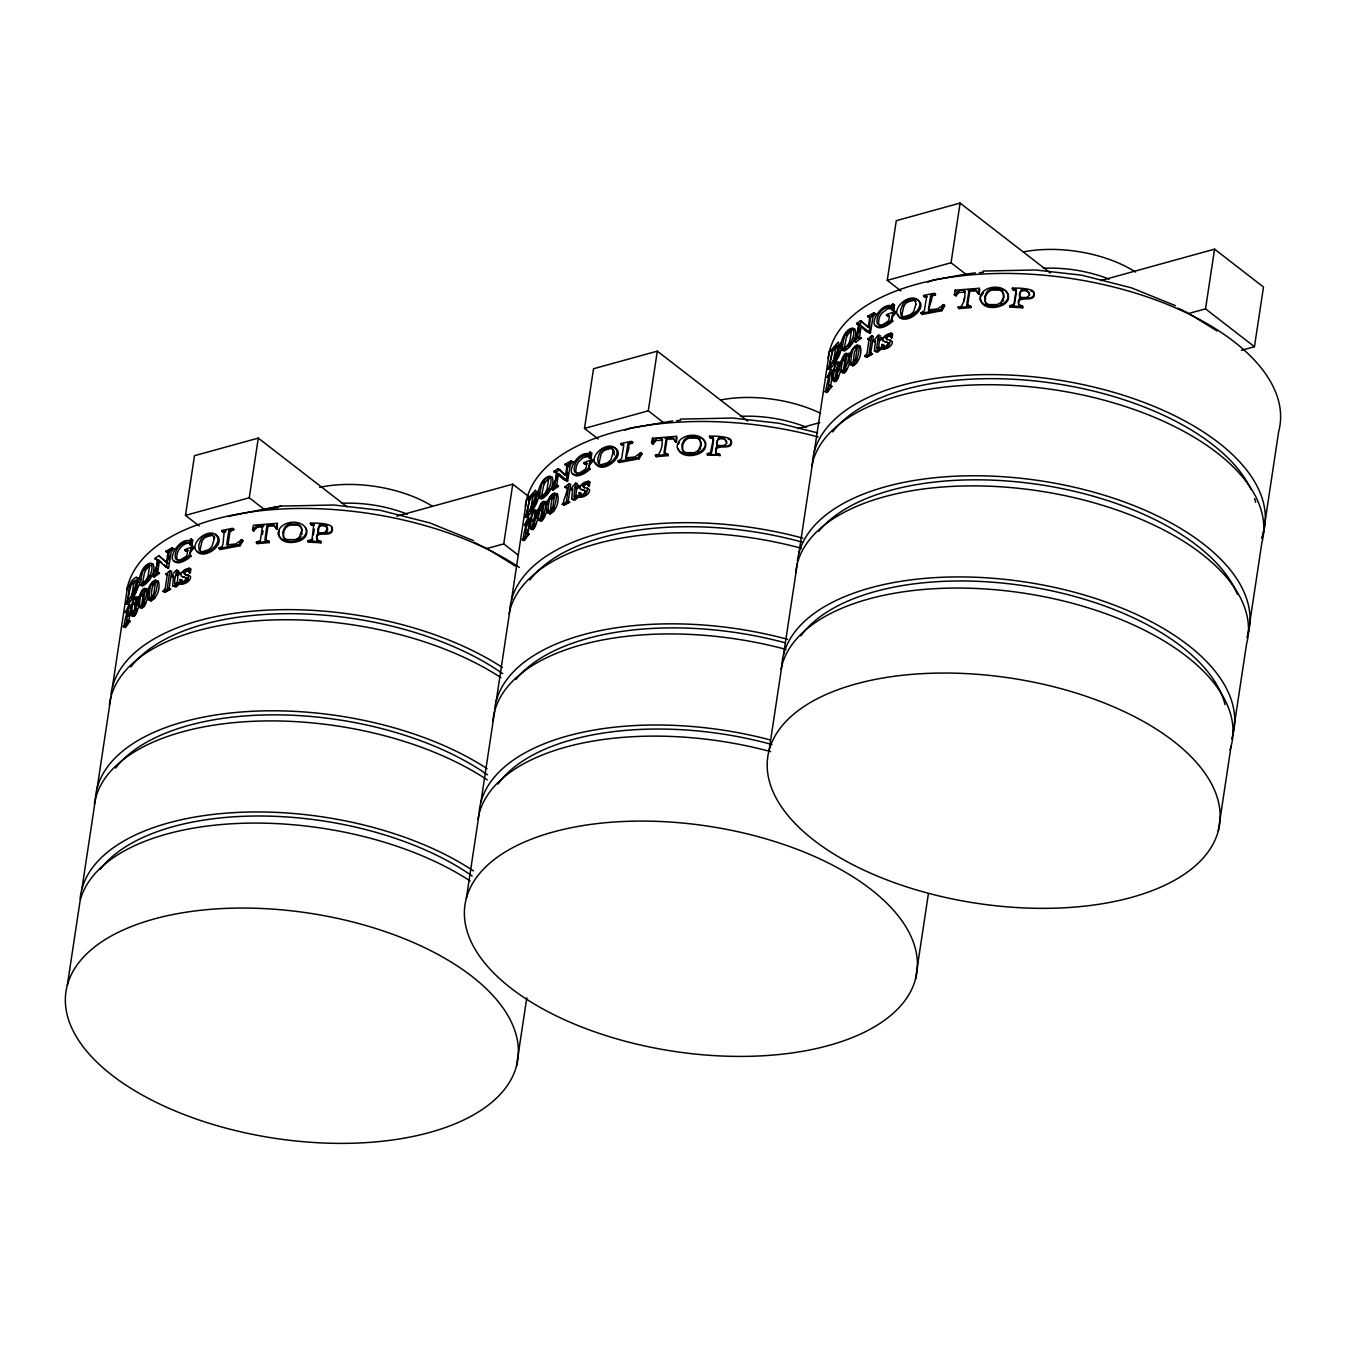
<?xml version="1.0" encoding="UTF-8"?>
<svg xmlns="http://www.w3.org/2000/svg" width="1346" height="1346" viewBox="0 0 1346 1346"><rect width="100%" height="100%" fill="white"/><g stroke="black" fill="none" stroke-linecap="round" stroke-linejoin="round"><path stroke-width="1.5" d="M664.739 454.023L667.027 439.133L673.505 439.065L676.298 442.077L677.004 437.484L676.331 436.34L652.474 438.241L651.548 442.851L653.231 443.894L656.175 440.495L662.602 440.243M967.505 305.979L969.793 291.089L976.254 291.005L979.064 294.017L979.753 289.424L979.097 288.296L955.223 290.181L954.314 294.791L955.997 295.834L958.924 292.435L965.351 292.183M227.777 545.938L229.998 531.754L233.733 529.348L232.639 528.271L221.787 530.509L222.931 532.107L225.522 531.922L221.72 531.047M572.975 498.306L573.261 500.19L575.095 500.073L578.915 496.556L577.013 495.395L573.85 496.657L575.146 487.639L578.292 486.327L579.874 487.269L580.008 486.36L578.427 485.418L575.28 486.73L575.836 483.046L577.451 483.971L575.297 483.264L570.738 489.187L572.521 490.331M726.874 443.086C726.722 436.727 713.565 437.147 717.267 445.627L718.714 446.569M875.741 350.246L876.027 352.13L877.861 352.013L881.68 348.496L879.779 347.335L876.599 348.597L877.895 339.579L881.041 338.267L882.64 339.209L882.774 338.3L881.193 337.358L878.046 338.67L878.602 334.986L880.217 335.911L878.063 335.204L873.504 341.127L875.287 342.271M1029.64 295.026C1029.488 288.667 1016.331 289.087 1020.032 297.567L1021.479 298.509M980.578 298.274C980.797 315.267 1018.771 306.35 1005.798 291.241M538.636 513.65L537.525 509.478M568.719 466.776L568.786 465.615M568.163 501.688L570.687 484.526L568.988 483.618L564.933 486.949L567.608 487.824M870.98 352.736L872.326 354.217L866.656 357.279L864.923 356.404L867.093 352.921L869.112 339.259L867.615 339.377L870.374 339.764M701.165 446.064L701.047 442.615A8.497 7.1 -20.1 0 0 696.774 438.19L689.017 438.14A8.513 6.881 -29.3 0 0 684.559 441.219L682.843 444.315L682.523 449.581A8.513 6.881 -29.3 0 0 685.198 453.097M1003.931 298.004L1003.813 294.555A8.497 7.1 -20.1 0 0 999.54 290.13L991.783 290.08A8.513 6.881 -29.3 0 0 987.325 293.159L985.608 296.255L985.289 301.521A8.513 6.881 -29.3 0 0 987.964 305.037M575.465 497.583L576.761 488.564L579.874 487.269M878.231 349.523L879.527 340.504L882.64 339.209M157.65 572.992L157.734 571.848M556.773 484.88C558.607 487.774 558.422 485.805 553.139 490.112C549.656 488.245 559.229 477.039 555.848 472.227L559.65 469.552L565.69 475.138M532.528 527.43L536.213 511.211M614.314 455.049L614.298 451.734A8.497 5.737 -49.6 0 0 613.843 450.456M835.294 379.37L837.347 366.768L839.904 362.697M179.725 583.76L187.498 579.84L188.777 575.129C184.469 575.079 180.213 571.764 186.572 569.863L189.836 572.874L189.281 568.062L190.762 569.055L190.425 572.689L188.928 571.697C192.074 564.58 178.665 571.427 181.222 576.088L186.808 577.939L184.049 581.472A5.586 3.062 -59.2 0 1 181.104 580.681L180.213 579.571L179.725 583.76C183.308 585.325 190.594 581.724 190.627 576.845L189.534 575.6M578.763 496.792L586.536 492.872L587.815 488.161C583.508 488.11 579.234 484.796 585.594 482.894L588.875 485.906L588.32 481.094L589.8 482.087L589.447 485.721L587.966 484.728C591.113 477.611 577.686 484.459 580.261 489.12L585.846 490.97L583.087 494.504A5.586 3.062 -59.2 0 1 580.143 493.713L579.234 492.602L578.763 496.792C582.347 498.357 589.615 494.756 589.666 489.877L587.462 488.346M881.529 348.732L889.302 344.812L890.581 340.101C886.274 340.067 882 336.736 888.36 334.834L891.624 337.846L891.069 333.034L892.566 334.027L892.213 337.661L890.732 336.668C893.862 329.551 880.452 336.399 883.01 341.06L888.596 342.91L885.853 346.444A5.586 3.062 -59.2 0 1 882.909 345.653L882 344.542L881.529 348.732C885.113 350.296 892.381 346.696 892.432 341.817L890.127 340.269M190.038 544.743L191.149 539.107L192.663 540.082L192.142 545.483L190.038 544.743C187.851 538.989 180.515 544.407 178.244 547.502A8.581 4.711 -59.2 0 0 175.636 552.567L175.098 556.167A8.53 4.694 -59.2 0 0 176.444 559.616L180.112 560.071L186.421 556.251C191.199 544.928 176.225 553.341 193.201 546.409C196.533 548.31 187.548 551.338 190.964 556.134A26.617 14.655 -59.2 0 1 184.823 560.643C181.794 562.191 175.939 564.765 173.987 560.474M589.06 457.791L590.187 452.138L591.702 453.114L591.163 458.515L589.06 457.791C586.873 452.02 579.554 457.438 577.283 460.534A8.581 4.711 -59.2 0 0 574.658 465.598L574.119 469.199A8.53 4.694 -59.2 0 0 575.482 472.648L579.133 473.102L585.46 469.283C590.238 457.976 575.247 466.372 592.24 459.44C595.571 461.341 586.57 464.37 590.002 469.165A26.617 14.655 -59.2 0 1 583.861 473.674C580.833 475.222 574.961 477.796 573.026 473.506M891.826 309.731L892.953 304.095L894.467 305.054L893.929 310.455L891.826 309.731C889.639 303.96 882.32 309.378 880.032 312.474A8.581 4.711 -59.2 0 0 877.424 317.555L876.885 321.139A8.53 4.694 -59.2 0 0 878.231 324.588L881.899 325.042L888.225 321.223C892.987 309.916 878.013 318.312 895.006 311.38C898.337 313.281 889.336 316.31 892.768 321.105A26.617 14.655 -59.2 0 1 886.627 325.614C883.582 327.179 877.727 329.736 875.792 325.463M528.288 523.863L528.406 522.854M148.329 594.41L148.161 588.774L145.654 589.144M262.621 525.428L260.417 540.301L256.379 542.522L257.221 543.649L269.267 542.573L268.611 540.907L264.943 539.864L266.912 525.663L273.776 524.89L277.276 529.045L277.31 523.308L253.435 525.209L252.526 529.819L253.418 530.93L257.136 527.464L263.429 526.538L262.621 525.428L256.262 526.353L252.526 529.819M269.267 542.573L268.611 540.907M652.474 438.241L653.365 439.351L652.339 442.767C661.391 431.258 665.647 442.296 658.783 454.191L655.418 455.554L656.259 456.681L668.289 455.604L667.633 453.939L663.982 452.895L666.27 438.005L673.606 438.207L675.456 442.111M668.289 455.604L667.633 453.939M954.314 294.791L955.105 294.724C964.157 283.198 968.413 294.236 961.532 306.131L958.184 307.511L959.025 308.621L971.055 307.544L970.399 305.879L966.748 304.852L969.036 289.962L976.372 290.147L978.222 294.051M971.055 307.544L970.399 305.879M623.602 444.87L621.97 445.139L620.826 443.541L631.661 441.303C635.127 443.81 628.06 442.8 628.666 445.98C630.466 448.706 622.609 460.231 629.036 459.407M926.368 296.81L924.719 297.079L923.575 295.481L934.427 293.243C937.691 295.598 932.374 294.724 931.802 296.726C933.014 299.855 925.274 311.936 931.802 311.347M222.931 532.107L221.787 530.509M621.97 445.139L620.826 443.541M924.719 297.079L923.575 295.481M132.514 612.767L132.8 610.663M67.317 985.322L80.171 900.356A228.45 113.872 8.6 0 1 235.5 823.567A228.45 113.872 8.6 0 1 470.124 880.957M81.854 889.218L95.616 798.178M97.148 788.066L110.91 697.009M112.441 686.897L127.752 585.729M130.057 621.011L128.694 622.407L131.084 605.33L129.031 604.707L126.574 621.229L128.021 620.371L129.973 621.549L125.313 627.505C121.005 628.212 131.689 600.535 125.43 612.413L127.483 613.019M125.313 627.505L127.584 621.936M123.243 626.9L128.021 620.371M128.425 616.384L128.98 612.682M131.521 597.338L133.708 583.844L136.501 580.412M161.756 562.611L157.617 559.616L155.799 572.185L159.417 573.346L154.1 577.081C150.617 575.213 160.191 564.008 156.809 559.179L154.941 558.405L156.725 559.734M154.1 577.081L156.405 573.867M156.691 572.572L157.23 569.005M158.054 563.638L158.592 560.054M152.233 576.29L157.583 572.521L159.467 560.424M168.822 552.129L165.911 551.221L172.103 547.872L173.802 548.764L171.194 551.793L168.637 567.978L166.382 567.389L157.617 559.616M167.594 552.617L165.911 551.221M154.941 558.405L158.778 555.713L168.2 563.469L166.467 562.594L167.998 551.709L165.827 551.759M164.868 592.307L170.589 588.757L169.125 588.656L171.649 571.495L169.949 570.586L167.493 586.856L167.611 588.185L170.521 589.228L164.868 592.307L163.135 591.432L165.306 587.95L167.325 574.271L165.827 574.405L167.543 575.28M165.827 574.405L169.949 570.586M166.382 567.389L169.461 550.918L172.103 547.872M168.788 559.583L169.377 555.696M163.135 591.432L168.923 587.849M173.499 577.299C169.226 577.047 176.477 568.382 178.412 570.94L177.857 574.624L176.242 573.699L176.797 570.014M180.835 574.237L179.254 573.278L176.107 574.607C172.036 584.787 178.143 590.255 177.722 575.533L180.987 573.329L179.388 572.37L176.242 573.699M199.158 525.983L185.462 515.383L194.497 455.688L258.281 438.106L347.016 506.786M179.254 573.278L179.388 572.37M184.587 550.312L186.152 551.271L184.671 549.757M190.627 544.507L192.142 545.483L191.149 539.107L189.567 540.705C176.461 537.592 161.587 570.031 183.258 559.684A27.088 14.89 -59.2 0 0 189.466 555.158L190.981 548.041L193.117 546.964L194.598 547.957M233.649 529.903L232.555 528.81L228.87 530.677L226.65 544.844L235.718 543.969L241.876 539.611L242.869 540.705L240.143 545.753L220.29 549.454L219.162 547.856L221.939 546.661L222.931 544.339L224.328 530.862M220.29 549.454L219.162 547.856M473.674 540.705L429.778 522.904L379.925 510.218L333.741 505.002L281.179 506.096L263.967 509.175L249.262 497.784L258.281 438.106M257.221 543.649L256.463 541.984M262.453 534.497L263.008 530.846M277.276 529.045L277.31 523.308M308.032 540.957L312.087 539.14L313.769 524.166C299.317 522.887 332.378 521.541 332.277 528.002C334.279 540.183 313.534 527.817 317.219 540.604L320.886 542.825L308.369 542.085L308.032 540.957L320.634 541.681L320.886 542.825M308.369 542.085L308.116 540.419M313.769 524.166L314.072 525.293L310.993 524.738L313.399 524.233M313.399 534.9L314.274 529.096M320.634 541.681L316.949 539.477C313.786 527.161 330.157 538.282 332.277 529.079M518.412 555.242L503.74 543.885L512.759 484.19L396.801 516.174M466.339 898.371L479.193 813.388M480.875 802.25L494.655 711.21M496.186 701.098L509.949 610.041M511.48 599.929L526.774 498.76M529.718 500.089L527.733 498.945L535.506 490.095C539.847 497.986 530.442 510.252 525.024 516.83L527.094 517.453C532.982 510.269 540.537 500.342 538.198 490.701M528.81 534.396L527.733 535.439L530.122 518.361L528.053 517.756C529.668 522.871 520.549 537.172 529.096 534.042L524.334 540.537C520.078 541.21 530.61 513.617 524.469 525.445L526.454 525.731M524.334 540.537L522.366 539.376M526.892 533.117L527.464 529.415M522.282 539.931L527.06 533.403M530.56 510.37L532.747 496.876L536.213 493.073M529.096 534.042L526.976 533.958M556.386 472.463L553.963 471.437L557.799 468.745L559.65 469.552M553.139 490.112L551.338 488.783M556.537 480.236L557.076 476.669M551.271 489.321L556.621 485.553L558.489 473.455L567.675 481.01L570.233 464.824L572.841 461.796L571.141 460.904L564.95 464.252L567.861 465.161M566.632 465.649L564.95 464.252M568.988 483.618L566.481 500.779L569.56 502.26L563.907 505.339C560.273 504.397 571.764 485.452 564.849 487.437M556.891 486.512L554.838 485.216L556.655 472.648C573.951 492.501 561.837 467.533 571.141 460.904M567.238 476.501L567.827 472.614M563.907 505.339L564.883 504.245M566.582 488.312L564.933 486.949M562.174 504.464L567.962 500.88M598.196 439.015L584.5 428.415L593.536 368.737L657.319 351.138L747.703 421.096M578.292 486.327L578.427 485.418M583.609 463.344L585.19 464.303L583.693 462.788M589.649 457.539L591.163 458.515L590.187 452.138L588.589 453.737C575.499 450.624 560.626 483.063 582.296 472.715A27.088 14.89 -59.2 0 0 588.488 468.189L590.019 461.072L592.156 459.995L593.636 460.988M516.46 1066.116A228.45 113.872 8.6 0 0 205.248 909.812A228.45 113.872 8.6 0 0 153.949 1101.23A228.45 113.872 8.6 0 0 516.46 1066.116L526.808 997.723M632.687 442.935L631.577 441.841L627.892 443.709L625.671 457.892L634.74 457.001L640.898 452.643L641.891 453.737L639.182 458.784L619.328 462.486L618.201 460.887L621.6 458.767L623.72 445.745L623.366 443.894L620.758 444.079M619.328 462.486L618.201 460.887M663.006 422.207L648.284 410.816L657.319 351.138M656.259 456.681L655.502 455.015M676.298 442.077L676.331 436.34M713.313 439.065L710.419 452.996C698.641 454.275 728.523 455.84 716.442 453.4L715.971 452.508C712.825 440.192 729.179 451.314 731.315 442.111M716.442 453.4L716.711 454.527L716.257 453.636C712.421 440.798 735.034 453.249 730.979 440.075C729.465 435.145 699.297 435.683 712.808 437.198L713.599 440.192L711.849 451.802M720.009 455.318L707.407 455.116L711.428 453.299M713.582 439.032L710.032 437.77L712.438 437.265M769.104 750.311L781.959 665.328M783.641 654.19L797.404 563.15M798.935 553.038L812.715 461.981M814.246 451.869L829.54 350.7M832.467 352.029L830.499 350.885L838.272 342.035C842.613 349.926 833.208 362.192 827.79 368.787L829.843 369.393C835.731 362.209 843.303 352.282 840.964 342.641M831.862 385.982L830.499 387.379L832.871 370.301L830.819 369.696L828.379 386.201L829.809 385.343L831.778 386.521L827.1 392.477C822.843 393.15 833.376 365.557 827.218 377.385L829.203 377.671M827.1 392.477L829.086 388.489M825.048 391.871L829.809 385.343M833.309 362.31L835.513 348.816L838.979 345.013M870.626 317.101L867.716 316.192L873.907 312.844L875.607 313.736L872.999 316.764L870.441 332.95L859.421 324.588L857.604 337.156L861.204 338.317L855.905 342.052L854.02 341.261L856.628 336.752L858.529 324.235L856.729 323.377L860.565 320.685L868.456 327.078M855.905 342.052L854.104 340.723M856.645 323.915L858.529 324.706L862.399 321.492M859.303 332.176L859.842 328.609M854.02 341.261L859.471 336.954M861.255 325.396L859.455 337.964L861.289 337.779M869.398 317.606L867.716 316.192M867.615 339.377L871.754 335.558L873.436 336.466L870.643 353.308L864.923 356.404M859.421 324.588C876.717 344.441 864.603 319.473 873.907 312.844M866.656 357.279L867.648 356.185M869.348 340.252L867.682 338.889M871.754 335.558L869.23 352.719L871.098 354.048M900.962 290.955L887.266 280.355L896.285 220.677L960.085 203.078L1050.469 273.036M881.041 338.267L881.193 337.358M886.375 315.301L887.939 316.243L886.459 314.728M892.415 309.479L893.929 310.455L892.953 304.095L891.355 305.677C878.265 302.564 863.375 335.003 885.062 324.655A27.088 14.89 -59.2 0 0 891.254 320.129L892.785 313.012L894.905 311.952L896.402 312.928M935.453 294.875L934.343 293.781L930.658 295.649L928.437 309.832L937.506 308.941L943.664 304.583L944.656 305.677L941.948 310.724L922.094 314.426L920.95 312.827L924.349 310.707L926.485 297.685L926.132 295.834L923.507 296.019M922.094 314.426L920.95 312.827M975.429 272.868L965.772 274.147L951.05 262.756L960.085 203.078M959.025 308.621L958.268 306.955M963.972 301.302L964.527 297.651M979.064 294.017L979.097 288.296M1034.081 294.051C1031.945 303.254 1015.591 292.132 1018.737 304.448L1022.506 306.114L1022.691 307.797L1010.156 307.056L1009.837 305.929L1013.891 304.112L1016.062 291.005M1019.191 305.34L1019.46 306.467L1019.006 305.576C1015.187 292.738 1037.8 305.189 1033.745 292.015C1032.231 287.085 1002.047 287.623 1015.574 289.138L1016.365 292.132L1014.615 303.742M1010.156 307.056L1009.921 305.391M1016.348 290.972L1012.781 289.726L1015.204 289.205M915.499 979.148A228.45 113.872 8.6 0 0 604.27 822.843A228.45 113.872 8.6 0 0 552.987 1014.261A228.45 113.872 8.6 0 0 915.499 979.148L928.336 894.165M1022.691 307.797L1022.506 306.114M1214.563 249.161L1263.49 287.035L1254.455 346.713L1205.528 308.857L1214.563 249.161L1100.591 280.607M1218.248 831.088A228.45 113.872 8.6 0 0 907.036 674.8A228.45 113.872 8.6 0 0 855.753 866.201A228.45 113.872 8.6 0 0 1218.248 831.088L1231.102 746.105M1232.785 734.983L1246.564 643.926A228.45 113.872 8.6 0 0 1041.804 491.374A228.45 113.872 8.6 0 0 795.688 572.908M1248.095 633.815L1261.858 542.775A228.45 113.872 8.6 0 0 1063.004 391.181A228.45 113.872 8.6 0 0 811.823 465.834M1263.389 532.646L1278.683 431.494A228.45 113.872 8.6 0 0 1075.908 279.245A228.45 113.872 8.6 0 0 828.026 358.473M126.002 603.799C131.588 592.577 125.043 583.255 136.468 577.064C140.825 584.955 131.403 597.203 126.002 603.799L128.055 604.421L133.624 597.22L139.244 584.551M128.055 604.421L126.087 603.26M525.024 516.83C527.245 513.364 531.182 496.287 527.649 499.484M527.094 517.453L528.709 513.953M827.79 368.787C829.994 365.304 833.948 348.227 830.415 351.424M829.843 369.393L831.475 365.893M139.361 602.571C138.941 605.885 135.727 619.261 132.362 615.778M253.418 530.93L254.024 527.851M652.457 443.961L653.365 439.351M136.484 610.596L136.871 608.695M532.192 521.575L532.612 519.573M544.272 515.383L544.676 513.516M301.706 534.85L302.143 533.033M535.186 525.007L535.523 523.628M837.952 376.947L838.289 375.568M147.909 596.715C146.781 600.451 144.914 609.317 140.236 608.072M536.246 501.234L536.701 499.383M546.947 509.747C546.341 513.062 542.573 524.62 539.056 520.162M839.012 353.174L839.467 351.323M849.696 361.687C849.107 365.018 845.338 376.56 841.805 372.119M835.378 371.53L835.866 369.628M279.329 531.283C275.106 548.949 314.173 544.221 305.492 527.666M144.863 603.715L145.233 602.352M852.472 339.36L852.91 337.779M312.39 540.268L312.81 538.77M327.835 530.055L326.388 532.393M537.508 520.044C536.297 522.719 534.884 530.475 531.535 529.718M840.274 371.984C839.063 374.659 837.649 382.415 834.301 381.658M131.656 583.239C118.936 626.513 146.832 566.683 131.656 583.239L133.708 583.844M530.694 496.27C517.974 539.544 545.87 479.714 530.694 496.27L532.747 496.876M833.443 348.21C820.74 391.484 848.619 331.671 833.443 348.21L835.513 348.816M540.2 510.925L540.772 509.04M526.32 536.549L524.587 539.78M136.636 590.036L137.208 588.202M134.078 604.657L134.634 602.857M554.636 507.795L553.761 510.151M857.402 359.735L856.527 362.091M136.148 611.959L135.441 613.961M128.88 602.823L129.67 600.922M188.322 579.503L184.335 582.734L180.751 579.352M141.734 596.009L144.762 590.103M843.521 360.98L844.194 359.231M535.674 503.068L530.778 511.884M838.44 355.008L833.544 363.824M543.902 516.746L541.412 520.498A3.802 1.211 -70.2 0 1 540.537 519.825L542.186 507.661L544.575 502.832M846.651 368.686L844.178 372.438A3.802 1.211 -70.2 0 1 843.454 372.304M534.85 526.05L533.167 528.911A3.836 0.909 -73.4 0 1 532.528 528.339M837.616 378.007L835.933 380.851A3.836 0.909 -73.4 0 1 835.294 380.279M135.963 591.853L132.396 598.078M700.004 449.514L700.728 447.882M1002.77 301.454L1003.493 299.838M534.278 514.256L536.331 510.555M555.444 486.899L554.35 488.598M541.429 507.291L542.943 504.313M276.418 529.079L274.466 526.017L267.989 526.101L265.717 540.991L269.318 542.034M163.203 590.944L164.935 591.819L166.769 589.918M129.031 604.707L125.43 612.413M129.738 608.056L131.084 605.33M528.053 517.756L524.469 525.445M528.103 522.45L529.449 519.724M830.819 369.696L827.218 377.385M830.869 374.39L832.198 371.664M144.459 604.758L142.373 607.467A3.802 1.211 -70.2 0 1 141.498 606.794L143.164 594.629L146.058 589.397M136.72 598.852L133.49 615.29A3.836 0.909 -73.4 0 0 134.129 615.879L135.021 614.769M903.822 306.097L901.938 314.627A8.513 5.233 -54.7 0 0 903.031 316.815M678.35 444.315L679.343 442.481M981.116 296.255L983.522 292.789M241.876 539.611L239.134 544.642L219.078 548.394M640.898 452.643L638.172 457.674L618.117 461.426M943.664 304.583L940.921 309.63L920.866 313.366M191.721 541.176L192.663 540.082M588.589 453.737L590.12 454.696L591.702 453.114M891.355 305.677L892.886 306.636L894.467 305.054M550.817 499.299L551.675 497.751M176.965 572.773L178.412 570.94M844.918 357.632L845.709 356.253M154.74 597.119L150.802 600.854L149.625 600.08M144.745 570.317L148.615 565.488M543.784 483.349L544.979 481.548M846.55 335.289L847.744 333.488M838.373 363.521L840.678 361.451L841.469 364.026M548.344 512.153L549.841 513.886C556.706 510.857 559.751 500.308 557.261 493.763L555.696 493.831M851.093 364.093L852.607 365.826C859.471 362.797 862.517 352.248 860.01 345.703L858.462 345.771M152.636 584.719L156.203 581.506M186.892 570.502L190.762 569.055M545.921 495.227L546.796 494.049A8.497 2.726 -70.2 0 0 547.62 492.67M848.687 347.184L849.562 345.989A8.497 2.726 -70.2 0 0 850.386 344.61M173.903 586.469L176.057 587.041L179.876 583.525L178.295 582.582L175.451 585.577L172.591 586.233L173.617 575.651L171.649 576.492M577.333 495.614L578.915 496.556L577.333 495.614L574.49 498.609L571.629 499.265L572.656 488.682L570.687 489.523M880.099 347.554L881.68 348.496L880.099 347.554L877.255 350.549L874.395 351.222L875.422 340.622L873.436 341.463M132.85 583.878L135.34 580.681M530.829 498.239L534.379 493.713M833.595 350.179L837.145 345.67M240.631 542.674L242.869 540.705L239.134 544.642L240.143 545.753M639.67 455.705L641.891 453.737L638.172 457.674L639.182 458.784M942.419 307.645L944.656 305.677L940.921 309.63L941.948 310.724M132.379 598.112L131.37 598.566M1010.24 306.518L1014.194 305.239M173.567 576.828L171.699 576.155M572.605 489.86L570.738 489.187M552.6 496.422L556.554 493.612L552.6 496.422L554.67 494.419M855.349 348.362L859.32 345.552L855.349 348.362L857.436 346.359M847.341 354.772L844.952 359.601L843.286 371.765M146.882 582.195L145.048 583.912M849.04 331.873L850.42 330.46M178.547 584.366L179.876 583.525L177.975 582.364L174.963 584.08M578.595 496.338L576.576 498.02M881.361 348.278L879.342 349.96M586.032 471.201L586.991 470.242M888.781 323.141L889.756 322.182L888.225 321.223M327.667 528.372C324.453 523.83 315.536 524.974 318.228 532.595L324.319 533.285M319.473 524.789L318.178 532.141C328.256 536.734 330.965 521.625 319.473 524.789L319.742 525.916M717.216 445.173C737.911 448.941 717.166 425.908 716.997 444.483L717.485 446.317M1019.982 297.13C1040.677 300.881 1019.932 277.848 1019.746 296.423L1020.251 298.257M183.948 572.605L185.294 571.377M582.986 485.637L585.914 483.534M885.752 337.577L888.68 335.474M154.571 582.28L158.222 580.732C160.712 587.277 157.667 597.826 150.802 600.854L154.891 597.961L152.889 599.307M544.087 496.943L544.979 496.237M186.993 558.169L181.71 561.013M553.913 510.992L549.841 513.886L551.271 512.691A3.802 1.531 -66.8 0 1 550.161 511.934L551.776 499.753L555.191 494.722M856.679 362.932L852.607 365.826L854.037 364.631A3.802 1.531 -66.8 0 1 852.927 363.874L854.542 351.693L857.94 346.662M137.948 596.783L139.328 596.968M584.887 472.093L582.381 473.489M622.155 460.769L619.412 461.947M887.653 324.033L883.498 325.984M924.921 312.709L922.161 313.887M137.645 578.225L139.176 577.67L139.866 579.016M207.839 551.742L209.421 550.935M548.983 477.409L551.995 476.854C555.528 484.711 548.461 495.463 541.395 499.164L539.78 497.145M851.749 329.349L854.76 328.794C858.277 336.668 851.227 347.403 844.161 351.104L842.546 349.085M585.611 494.924L582.397 495.479L579.773 492.384M888.377 346.864L885.146 347.436L882.539 344.324M170.74 550.413L173.802 548.764M158.424 573.379L159.501 572.807M569.779 463.445L572.841 461.796M872.545 315.401L875.607 313.736M165.844 591.214L169.764 589.094M868.944 355.479L871.569 354.065M603.378 449.783L605.565 448.622M906.127 301.723L908.314 300.562M607.265 464.555L608.459 463.966M910.014 316.495L911.225 315.906M183.342 544.02L185.613 542.926M154.857 558.943L156.725 559.263M553.896 471.975L555.763 472.295M858.529 324.706L859.657 324.369M150.129 565.421L146.647 568.651A8.513 2.726 -70.2 0 0 144.375 573.261L142.76 581.926A8.513 2.726 -70.2 0 0 143.214 583.794M851.917 330.393L848.451 333.623A8.513 2.726 -70.2 0 0 846.163 338.233L844.548 346.898A8.513 2.726 -70.2 0 0 846.096 349.22M549.151 478.453L545.685 481.683A8.513 2.726 -70.2 0 0 543.414 486.293L541.782 494.958A8.513 2.726 -70.2 0 0 543.33 497.28M182.299 580.294L180.213 579.571M884.103 345.266L882 344.542M581.337 493.326L579.234 492.602M177.857 574.624L180.987 573.329M867.632 316.747L869.802 316.697L868.254 327.566L860.565 320.685M564.866 464.807L567.036 464.74L565.505 475.626L557.799 468.745M568.803 502.125L569.627 501.789L563.974 504.851L562.241 503.976M848.3 353.443L849.562 353.258L850.386 355.849M545.534 501.503L546.796 501.318L547.62 503.909M908.028 317.37L909.644 316.714M605.263 465.43L606.878 464.774M227.71 516.511L263.967 509.175M927.579 282.256L933.367 279.968L965.772 274.147M624.813 430.316L630.618 428.028L672.664 420.928M887.418 307.898L890.985 306.922M584.652 455.958L588.219 454.982M887.939 316.243L889.504 315.721M186.152 551.271L187.7 550.75M585.19 464.303L587.546 463.714L585.998 462.755M1026.106 298.257L1027.25 297.887M723.357 446.317L724.501 445.93M222.09 548.377L220.374 548.916M894.249 313.08L896.486 312.356M892.566 334.027L890.278 333.606L891.389 334.817L889.891 333.842M591.483 461.14L593.721 460.416M589.8 482.087L587.512 481.666L588.623 482.878L587.125 481.902M887.266 280.355L951.05 262.756M185.462 515.383L249.262 497.784M584.5 428.415L648.284 410.816M1205.528 308.857L1188.787 313.467L1184.48 311.162M797.841 428.667L819.832 422.594M474.196 542.472L487 548.495L503.74 543.885M1241.349 350.347L1254.455 346.713M910.704 299.653L912.638 299.165M607.938 447.713L609.873 447.225M936.025 310.657L938.549 310.034M633.276 458.717L635.8 458.094M222.999 531.569L226.162 530.829M206.224 552.398L203.296 552.785M151.105 563.722L152.956 563.823C156.489 571.68 149.423 582.431 142.356 586.133L141.044 585.19M997.184 305.727L989.428 305.677M694.418 453.787L686.662 453.737M273.356 507.492L281.179 506.096M555.04 485.704L558.523 485.839M932.593 294.808L935.537 294.337M629.827 442.868L632.771 442.38M229.325 530.072L233.733 529.348M231.411 546.14L234.238 545.685M959.109 308.083L961.128 307.746M656.343 456.143L658.362 455.806M257.305 543.111L259.341 542.775M156.658 581.623C150.903 584.652 151.694 593.334 151.122 598.903A3.802 1.531 -66.8 0 0 151.358 599.458M189.197 541.95L191.098 541.664L189.567 540.705M967.724 290.13L971.593 289.76M958.184 307.511L970.331 306.417M664.974 438.19L668.844 437.803M655.418 455.554L667.582 454.477M258.196 525.933L264.001 525.361M256.379 542.522L268.544 541.445M992.81 288.667L999.085 289.003A8.581 7.167 -20.1 0 1 1002.804 291.981L1003.527 296.86L1001.34 301.74A8.564 7.167 -20.1 0 1 996.713 304.6L988.889 304.549A8.581 6.932 -29.2 0 1 985.272 301.79L984.582 296.944L986.736 292.032A8.581 6.949 -29.2 0 1 991.245 288.953L998.9 288.734M690.044 436.727L696.319 437.063A8.581 7.167 -20.1 0 1 700.055 440.041L700.761 444.92L698.574 449.8A8.564 7.167 -20.1 0 1 693.964 452.66L686.124 452.609A8.581 6.932 -29.2 0 1 682.506 449.85L681.833 445.004L683.987 440.092A8.581 6.949 -29.2 0 1 688.479 437.013L696.134 436.794M979.383 272.615L983.337 272.346M676.617 420.675L680.571 420.406M269.671 508.165L277.596 507.644M977.549 292.923L978.407 292.89M674.783 440.983L675.642 440.95M275.745 527.952L276.603 527.918M1043.2 268.258C1065.595 267.316 1088.392 270.983 1109.255 279.194M982.984 271.068L1035.545 269.974L1081.713 275.19L1131.582 287.876L1175.462 305.693M740.451 416.318C762.829 415.376 785.627 419.043 806.49 427.254M680.218 419.128L732.779 418.034L778.947 423.25L817.476 432.84M341.413 503.286C363.807 502.344 386.605 506.012 407.451 514.222M1009.837 305.929L1022.438 306.669M969.086 306.955L971.122 307.006M666.32 455.015L668.356 455.066M869.415 353.157L872.393 353.729L866.74 356.791L865.007 355.916M892.886 306.636L891.994 305.172L893.98 305.273L892.465 304.297M590.12 454.696L589.228 453.232L591.231 453.333L589.699 452.357M190.19 540.2L192.192 540.301L190.678 539.325M1025.08 289.895L1027.351 290.113M722.314 437.938L724.585 438.173M882.067 326.186L879.88 325.513A8.547 4.711 -59.2 0 1 878.551 322.064L879.089 318.464A8.598 4.728 -59.1 0 1 881.68 313.399L887.519 308.823L891.961 308.537M579.318 474.246L577.114 473.556A8.547 4.711 -59.2 0 1 575.785 470.124L576.324 466.524A8.598 4.728 -59.1 0 1 578.915 461.459L583.104 457.69L588.572 456.277M188.423 575.314C183.393 576.761 184.032 570.94 188.087 570.839L189.836 572.874M915.297 299.031C931.314 304.23 909.072 325.429 899.178 317.37M612.531 447.074C630.534 452.492 600.989 477.46 595.42 462.502M325.547 525.142L327.499 525.495M889.302 343.18L884.288 341.346M586.536 491.223L581.522 489.406M830.499 350.885L832.551 351.508M827.874 368.232L829.944 368.838M825.132 391.316L827.184 391.938M527.733 498.945L529.786 499.568M525.125 516.292L527.178 516.898M127.298 601.292L129.351 601.914M125.363 612.077L127.416 612.699M124.909 623.972L126.961 624.578M123.327 626.344L125.397 626.967M829.725 385.898L831.778 386.521M127.937 620.927L129.973 621.549M188.087 568.87L190.274 569.207L188.777 568.231M1001.559 289.255L1003.864 290.097M698.793 437.315L701.098 438.14M1177.75 308.184L1183.05 310.388M856.729 323.377L858.613 324.167M553.963 471.437L555.848 472.227M152.317 575.751L154.184 576.525M215.41 534.362C228.298 542.573 204.474 561.232 196.684 551.103M857.806 337.644L859.64 338.452M859.387 337.493L861.204 338.317M556.621 485.553L558.439 486.377M157.583 572.521L159.417 573.346M1030.952 290.955L1032.281 291.577M728.186 439.015L729.515 439.62M167.762 551.204L169.495 552.079M868.187 332.361L869.92 333.236M565.421 480.421L567.154 481.296M868.708 332.075L870.441 332.95M565.943 480.135L567.675 481.01M166.921 567.103L168.637 567.978M165.894 573.918L167.627 574.792M871.72 315.014L873.453 315.889M568.971 463.058L570.687 463.949M169.933 550.026L171.649 550.918M868.994 338.872L870.711 339.747M866.504 354.738L868.22 355.613M566.245 486.932L567.962 487.807M563.738 502.781L565.455 503.673M164.7 589.75L166.416 590.642M873.823 313.382L875.523 314.274M571.057 461.442L572.757 462.334M172.019 548.411L173.735 549.303M167.611 588.185L169.31 589.077M887.165 339.932L886.627 337.93L888.781 336.079L890.732 336.012L891.624 337.846M584.4 487.975L583.861 485.99L586.015 484.139L587.966 484.072L588.875 485.906M870.643 353.308L872.326 354.217M567.877 501.368L569.56 502.26M187.868 578.393L182.787 577.047M168.856 588.337L170.521 589.228M873.504 341.127L875.152 342.035M176.259 570.233L177.891 571.158M878.046 338.67L879.661 339.596M877.895 339.579L879.527 340.504M575.28 486.73L576.896 487.656M575.146 487.639L576.761 488.564M176.107 574.607L177.722 575.533M179.573 583.306L178.295 582.582M881.983 348.547L883.8 349.102M579.217 496.607L581.035 497.162M180.179 583.575L181.996 584.13M1190.554 314.56L1217.036 330.998M487 548.495L515.249 566.01M186.959 549.723L188.507 550.682M891.994 305.172L893.508 306.148M589.228 453.232L590.743 454.208M891.254 320.129L892.768 321.105M588.488 468.189L590.002 469.165M189.466 555.158L190.964 556.134M892.785 313.012L894.282 313.988M590.019 461.072L591.517 462.048M190.981 548.041L192.495 549.017M890.278 333.606L892.062 334.178L890.581 333.202M587.512 481.666L589.312 482.238L587.815 481.262M188.474 568.635L189.971 569.61M512.759 484.19L529.079 496.809M166.467 562.594L158.778 555.713M164.212 564.849L168.132 568.264M926.132 295.834L927.31 296.894M703.033 439.301C715.147 453.652 681.833 462.688 677.745 448.336M928.723 310.303L929.85 311.38M625.957 458.347L627.085 459.423M931.348 294.808L932.475 295.884M628.582 442.868L629.726 443.944M229.56 529.836L230.688 530.913M942.923 304.701L943.916 305.811M640.158 452.761L641.15 453.871M241.119 539.729L242.129 540.84M955.223 290.181L956.131 291.291M955.105 294.724L955.997 295.834M652.339 442.767L653.231 443.894M253.3 529.735L254.192 530.862M1033.274 292.301L1034.283 294.118M730.525 440.361L731.517 442.161M331.486 527.329L332.496 529.129M259.744 541.159L260.552 542.287M964.426 290.399L965.217 291.527M661.66 438.46L662.468 439.57M969.036 289.962L969.793 291.089M666.27 438.005L667.027 439.133M267.231 524.974L267.989 526.101M967.202 305.592L967.959 306.72M664.453 453.652L665.193 454.78M265.414 540.621L266.171 541.748M892.516 309.058L893.34 310.69M589.75 457.118L590.574 458.75M191.553 545.719C189.433 539.948 182.114 545.332 179.876 548.428A8.598 4.728 -59.1 0 0 177.285 553.492L176.747 557.076A8.547 4.711 -59.2 0 0 178.076 560.525M1012.545 288.044L1012.781 289.726M709.779 436.104L710.032 437.77M707.155 453.451L707.407 455.116M310.741 523.072L310.993 524.738M1015.574 289.138L1015.86 290.265M1013.185 304.936L1013.471 306.064M712.808 437.198L713.111 438.325M710.419 452.996L710.722 454.124M1019.595 298.307L1019.881 299.435M716.846 446.367L717.115 447.495M317.807 533.336L318.077 534.463M1021.261 289.76L1021.53 290.887M718.495 437.82L718.764 438.947M317.404 540.369L317.673 541.496M719.757 454.174L719.925 455.857M320.718 541.142L320.971 542.27M898.186 314.442L898.472 316.074M302.261 531.199L302.026 529.584A8.497 7.1 -20.1 0 0 297.752 525.159L289.979 525.108A8.513 6.881 -29.3 0 0 285.52 528.187L283.821 531.283L283.484 536.549A8.513 6.881 -29.3 0 0 287.623 540.705M613.086 449.463A8.497 5.737 -49.6 0 0 610.815 448.369L604.691 450.22A8.513 5.233 -54.7 0 0 601.056 454.157L599.172 462.688A8.513 5.233 -54.7 0 0 600.266 464.875M549.084 489.422A8.497 2.726 -70.2 0 1 548.394 491.105M509.057 613.894A228.45 113.872 8.6 0 1 801.375 548.259M477.965 819.192A228.45 113.872 8.6 0 1 770.619 751.606M525.26 506.533A228.45 113.872 8.6 0 1 818.2 436.979M515.922 679.461A220.576 109.951 8.6 0 1 785.307 642.833M529.92 579.958A220.576 109.951 8.6 0 1 802.569 542.202M494.672 708.871A228.45 113.872 8.6 0 1 787.612 639.316M479.159 812.008A228.45 113.872 8.6 0 1 770.265 739.93M492.922 720.968A228.45 113.872 8.6 0 1 786.081 649.428M498.07 783.978A220.576 109.951 8.6 0 1 771.965 744.523M509.764 609.688A228.45 113.872 8.6 0 1 802.906 538.148M698.995 450.927A8.497 7.117 -20.1 0 1 697.682 452.138M720.682 399.981A90.619 45.175 8.6 0 1 820.639 413.34M1023.448 251.921A90.619 45.175 8.6 0 1 1135.587 272.094M915.852 301.403A8.497 5.737 -49.6 0 0 913.581 300.309L907.456 302.16A8.513 5.233 -54.7 0 0 903.822 306.097M851.85 341.362A8.497 2.726 -70.2 0 1 851.16 343.045M781.067 669.181A228.45 113.872 8.6 0 1 1036.151 595.201A228.45 113.872 8.6 0 1 1229.941 749.924M818.688 531.401A220.576 109.951 8.6 0 1 1039.465 484.627A220.576 109.951 8.6 0 1 1237.327 594.225M832.686 431.898A220.576 109.951 8.6 0 1 1049.274 382.685A220.576 109.951 8.6 0 1 1250.989 489.321M1254.623 498.643A220.576 109.951 8.6 0 1 1255.667 502.31M797.421 560.811A228.45 113.872 8.6 0 1 1049.207 482.221A228.45 113.872 8.6 0 1 1246.934 637.617M781.925 663.965A228.45 113.872 8.6 0 1 1031.928 583.054A228.45 113.872 8.6 0 1 1231.624 738.786M800.836 635.918A220.576 109.951 8.6 0 1 1029.253 586.587A220.576 109.951 8.6 0 1 1225.062 704.648M812.513 461.628A228.45 113.872 8.6 0 1 1064.501 381.053A228.45 113.872 8.6 0 1 1261.539 538.35M1001.76 302.867A8.497 7.117 -20.1 0 1 1000.448 304.078M915.129 312.154A8.497 5.737 -49.6 0 1 914.001 313.618M214.805 537.424A8.497 5.737 -49.6 0 0 211.776 535.338L205.652 537.189A8.513 5.233 -54.7 0 0 202.018 541.126L200.15 549.656A8.513 5.233 -54.7 0 0 202.152 552.483M150.617 574.624A8.497 2.726 -70.2 0 1 150.045 576.391M149.356 578.073A8.497 2.726 -70.2 0 1 147.774 581.018M152.233 599.66A3.802 1.531 -66.8 0 1 151.728 599.71M109.396 704.782A228.45 113.872 8.6 0 1 258.802 620.674A228.45 113.872 8.6 0 1 500.88 677.61M126.861 589.582A228.45 113.872 8.6 0 1 280.54 509.074A228.45 113.872 8.6 0 1 519.388 567.457M115.588 768.095A220.576 109.951 8.6 0 1 487.454 774.825M130.882 666.926A220.576 109.951 8.6 0 1 502.748 673.656M95.415 797.825A228.45 113.872 8.6 0 1 243.172 711.849A228.45 113.872 8.6 0 1 487.101 768.667M80.121 898.977A228.45 113.872 8.6 0 1 229.039 812.934A228.45 113.872 8.6 0 1 473.489 870.946M94.371 803.983A228.45 113.872 8.6 0 1 246.537 721.641A228.45 113.872 8.6 0 1 487.252 779.889M100.277 869.247A220.576 109.951 8.6 0 1 472.16 875.994M110.927 694.671A228.45 113.872 8.6 0 1 260.333 610.562A228.45 113.872 8.6 0 1 502.411 667.498M300.966 536.482A8.497 7.117 -20.1 0 1 298.644 539.107M297.113 540.082A8.497 7.117 -20.1 0 1 295.38 540.755M319.641 487.37A90.619 45.175 8.6 0 1 432.15 506.079M130.343 613.826C132.379 622.643 138.655 600.753 137.662 598.364C134.213 591.365 130.007 610.075 130.343 613.826M529.365 526.858C531.418 535.674 537.693 513.785 536.701 511.413C533.252 504.397 529.045 523.123 529.365 526.858M832.131 378.798C834.184 387.614 840.442 365.725 839.467 363.353C836.017 356.337 831.811 375.063 832.131 378.798M155.53 582.246L153.781 593.939L150.382 598.869A3.836 1.548 -66.8 0 1 149.255 598.112C148.75 594.461 150.601 578.511 155.53 582.246M554.569 495.278L552.819 506.971L549.404 511.901A3.836 1.548 -66.8 0 1 548.276 511.144C547.772 507.492 549.639 491.542 554.569 495.278M857.335 347.218L855.568 358.911L852.169 363.841A3.836 1.548 -66.8 0 1 851.042 363.084C850.537 359.432 852.405 343.482 857.335 347.218M138.739 581.96L140.371 585.443C147.437 581.724 154.639 570.956 151.055 563.065C143.164 564.041 139.563 574.877 138.739 581.96M537.777 494.992L539.393 498.474C546.476 494.756 553.66 483.988 550.077 476.097C542.202 477.073 538.602 487.908 537.777 494.992M840.543 346.932L842.159 350.414C849.242 346.696 856.426 335.928 852.842 328.037C844.968 329.013 841.368 339.848 840.543 346.932M140.792 579.806L140.909 582.347A8.581 2.742 -70.2 0 0 142.323 583.541L145.822 580.277A8.564 2.742 -70.2 0 0 148.127 575.634L149.608 565.875A8.581 2.742 -70.2 0 0 148.178 564.681L144.678 567.945A8.581 2.742 -70.2 0 0 142.373 572.588L140.792 579.806M146.664 590.12C147.858 594.259 141.313 613.254 137.965 605.111C137.023 600.905 142.861 582.566 146.664 590.12M157.432 582.566C157.061 588.909 155.614 597.473 148.935 600.064L148.245 599.879C145.856 593.233 148.817 582.852 155.699 579.756L157.432 582.566M539.83 492.838L539.931 495.378A8.581 2.742 -70.2 0 0 541.344 496.573L544.861 493.309A8.564 2.742 -70.2 0 0 547.166 488.665L548.63 478.907A8.581 2.742 -70.2 0 0 547.216 477.712L543.717 480.976A8.581 2.742 -70.2 0 0 541.412 485.62L539.83 492.838M545.702 503.152C546.897 507.291 540.335 526.286 537.004 518.16C536.061 513.936 541.883 495.597 545.702 503.152M556.47 495.597C556.083 501.94 554.653 510.504 547.973 513.095L547.267 512.91C544.894 506.264 547.856 495.883 554.737 492.787L556.47 495.597M842.579 344.795L842.697 347.318A8.581 2.742 -70.2 0 0 844.11 348.513L847.627 345.266A8.564 2.742 -70.2 0 0 849.915 340.605L851.395 330.847A8.581 2.742 -70.2 0 0 849.982 329.669L846.466 332.916A8.581 2.742 -70.2 0 0 844.178 337.56L842.579 344.795M848.468 355.092C849.646 359.231 843.101 378.226 839.753 370.1C838.81 365.876 844.649 347.537 848.468 355.092M859.219 347.537C858.849 353.88 857.402 362.444 850.722 365.035L850.033 364.85C847.66 358.204 850.622 347.823 857.486 344.727L859.219 347.537M306.568 529.954C306.434 543.128 282.239 545.601 278.084 534.177C278.117 520.65 302.547 517.705 306.568 529.954M705.59 442.985C705.472 456.159 681.261 458.633 677.105 447.209C677.156 433.681 701.569 430.737 705.59 442.985M1008.356 294.925C1008.238 308.099 984.027 310.573 979.871 299.149C979.905 285.621 1004.335 282.677 1008.356 294.925M145.065 589.935L143.315 601.612L140.421 606.743A3.836 1.228 -70.2 0 1 139.53 606.07C139.395 602.587 140.859 586.974 145.065 589.935M544.104 502.967L542.337 514.643L539.443 519.775A3.836 1.228 -70.2 0 1 538.551 519.119C538.417 515.619 539.897 500.005 544.104 502.967M846.87 354.907L845.103 366.583L842.209 371.715A3.836 1.228 -70.2 0 1 841.317 371.059C841.183 367.559 842.646 351.945 846.87 354.907M218.102 538.064C219.112 548.159 199.444 559.448 194.934 548.478C193.908 537.929 213.19 526.135 218.102 538.064M617.141 451.095C618.15 461.19 598.482 472.48 593.956 461.51C592.947 450.96 612.228 439.166 617.141 451.095M919.907 303.035C920.916 313.13 901.231 324.42 896.722 313.45C895.696 302.9 914.994 291.106 919.907 303.035M301.841 530.072L299.535 536.768A8.564 7.167 -20.1 0 1 294.925 539.628L287.085 539.578A8.581 6.932 -29.2 0 1 283.468 536.818L282.795 531.973L284.948 527.06A8.581 6.949 -29.2 0 1 289.44 523.981L297.281 524.031A8.581 7.167 -20.1 0 1 301.016 527.009L301.841 530.072M136.232 598.247L134.465 609.923L132.11 615.223A3.836 0.909 -73.4 0 1 131.471 614.651C131.622 611.252 132.934 596.076 136.232 598.247M535.271 511.278L533.504 522.955L531.148 528.255A3.836 0.909 -73.4 0 1 530.509 527.682C530.66 524.284 531.956 509.108 535.271 511.278M838.02 363.218L836.27 374.895L833.914 380.195A3.836 0.909 -73.4 0 1 833.258 379.622C833.426 376.224 834.722 361.048 838.02 363.218M214.149 539.174L212.045 546.14A8.564 5.788 -49.6 0 1 208.108 549.891L201.917 551.776A8.581 5.283 -54.7 0 1 199.124 549.875L198.737 545.349L200.604 540.116A8.581 5.283 -54.7 0 1 204.272 536.179L210.464 534.295A8.581 5.788 -49.6 0 1 213.526 536.381L214.149 539.174M613.17 452.206L611.084 459.171A8.564 5.788 -49.6 0 1 607.13 462.923L600.955 464.807A8.581 5.283 -54.7 0 1 598.162 462.906L597.775 458.38L599.643 453.148A8.581 5.283 -54.7 0 1 603.311 449.211L609.502 447.326A8.581 5.788 -49.6 0 1 612.548 449.413L613.17 452.206M915.936 304.146L913.833 311.111A8.564 5.788 -49.6 0 1 909.896 314.863L903.704 316.747A8.581 5.283 -54.7 0 1 900.928 314.846L900.541 310.32L902.409 305.088A8.581 5.283 -54.7 0 1 906.077 301.151L912.252 299.266A8.581 5.788 -49.6 0 1 915.314 301.353L915.936 304.146"/></g></svg>
